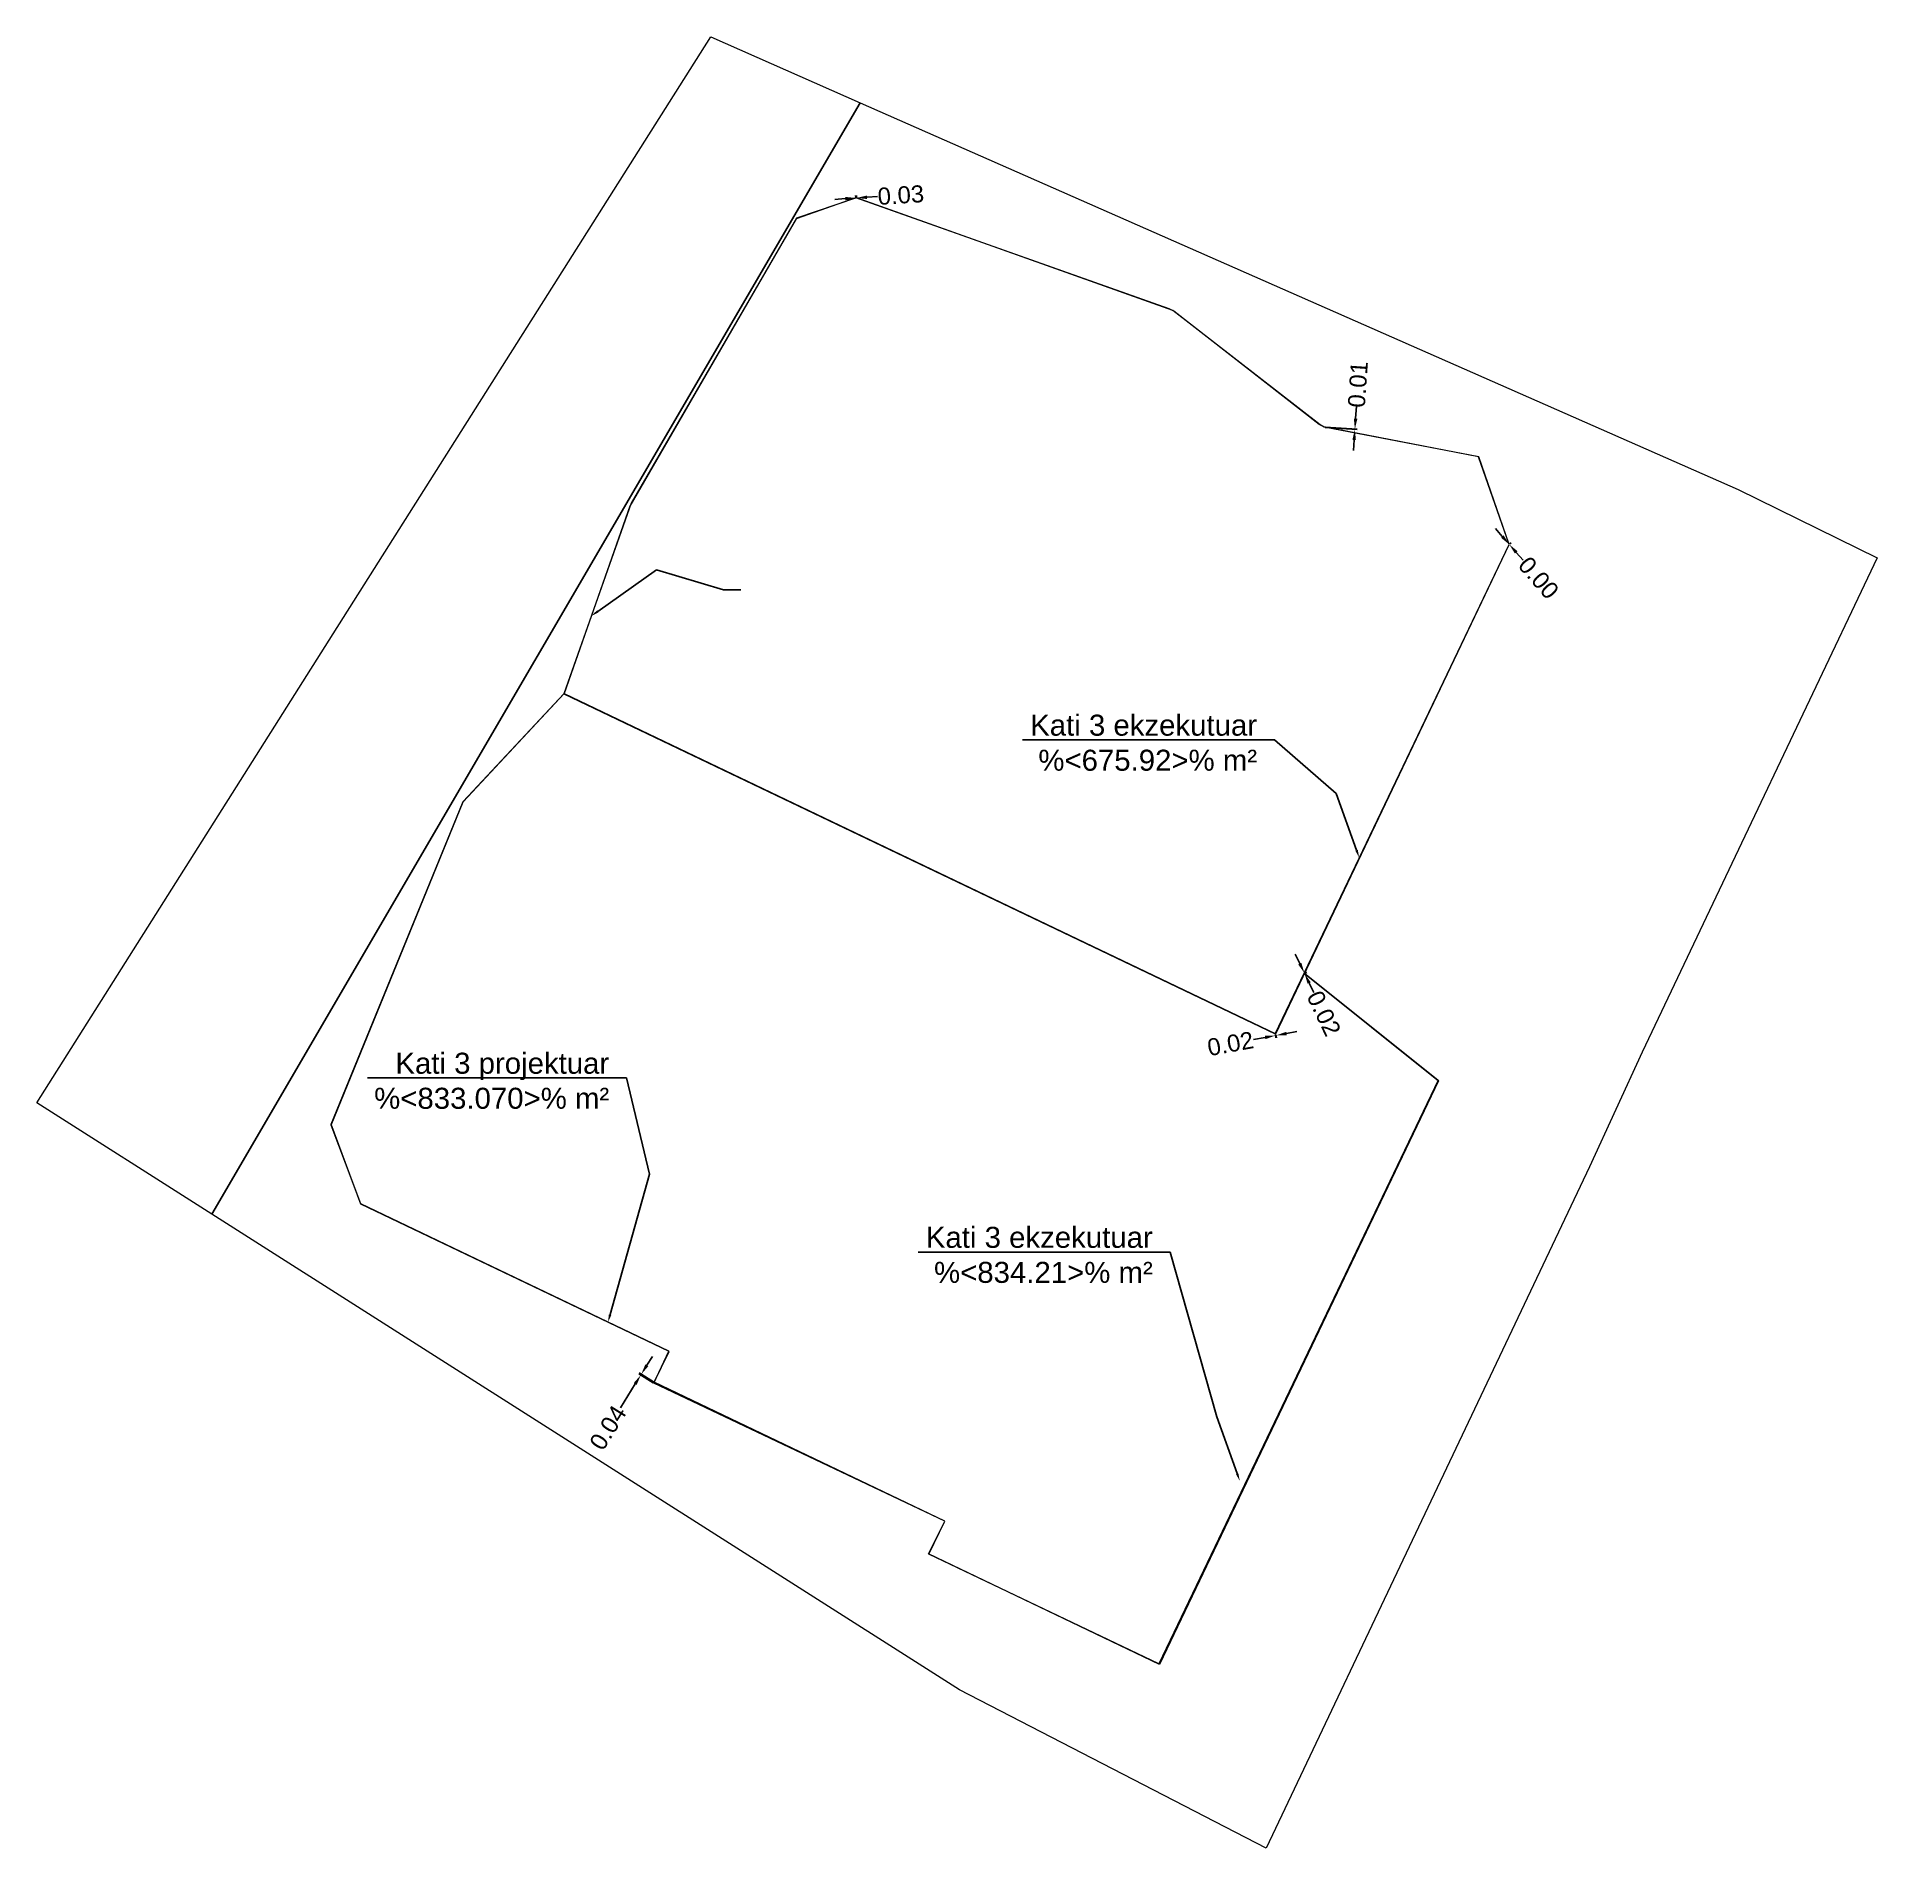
# Model space of a CAD drawing. Header units: metres. Extents: x 7511808.3 to 7511878.3, y 4693245.3 to 4693314.3.
import ezdxf
from ezdxf import colors
from ezdxf.entities.mleader import LeaderData, LeaderLine
from ezdxf.math import Vec2, Vec3

# ---------------------------------------------------------------- set-up
doc = ezdxf.new("R2010")
doc.units = ezdxf.units.M
for name, color, linetype, lineweight in [('kati 3 ekzekutim', 1, 'Continuous', 0), ('kati 3 ekzekutim pikat', 1, 'Continuous', 0), ('kati 3 projekt', 250, 'Continuous', 0), ('parcela', 7, 'Continuous', 0)]:
    doc.layers.add(name, color=color, linetype=linetype, lineweight=lineweight)
doc.styles.get("Standard").update_dxf_attribs({"font": 'arial.ttf'})
doc.dimstyles.get("Standard").update_dxf_attribs({"dimtxt": 0.18, "dimasz": 0.18, "dimexe": 0.18, "dimexo": 0.0625, "dimgap": 0.09, "dimtad": 0, "dimtih": 1, "dimtoh": 1, "dimdec": 4, "dimzin": 0, "dimdsep": 46, "dimtxsty": 'Standard', "dimcen": 0.09, "dimadec": 0, "dimazin": 0, "dimtfac": 1, "dimtdec": 4, "dimtofl": 0, "dimtmove": 0, "dimatfit": 3, "dimfxl": 1, "dimtolj": 1, "dimtzin": 0, "dimarcsym": 0})

# ---------------------------------------------------------------- blocks, each defined once
blk = doc.blocks.new('*D65')
at = {"layer": 'Defpoints', "color": 0, "transparency": 16777216}
for p in [(7511839.472, 4693308.147), (7511839.5, 4693308.149, 630.709), (7511839.5, 4693308.149)]:
    blk.add_point(p, dxfattribs=at)
at = {"layer": 'kati 3 ekzekutim', "color": 0, "lineweight": -2, "transparency": 16777216}
for p, q in [((7511839.498, 4693308.18), (7511839.494, 4693308.239)), ((7511839.072, 4693308.122), (7511838.673, 4693308.096)), ((7511839.47, 4693308.178), (7511839.466, 4693308.237)), ((7511839.899, 4693308.175), (7511840.298, 4693308.2))]:
    blk.add_line(p, q, dxfattribs=at)
at = {"layer": 'kati 3 ekzekutim', "color": 0, "transparency": 16777216}
for points in [[(7511839.895, 4693308.241), (7511839.903, 4693308.108), (7511839.5, 4693308.149)], [(7511839.068, 4693308.188), (7511839.077, 4693308.055), (7511839.472, 4693308.147)]]:
    blk.add_solid(points, dxfattribs=at)
at = {"layer": 'kati 3 ekzekutim', "color": 0, "transparency": 16777216, "insert": (7511841.186, 4693308.257), "char_height": 0.65, "attachment_point": 5, "rotation": 3.67635}
blk.add_mtext('\\A1;0.03', dxfattribs=at)
blk = doc.blocks.new('*D68')
at = {"layer": 'Defpoints', "color": 0, "transparency": 16777216}
for p in [(7511857.298, 4693299.42, 630.709), (7511857.299, 4693299.432), (7511858.464, 4693299.351)]:
    blk.add_point(p, dxfattribs=at)
at = {"layer": 'kati 3 ekzekutim', "color": 0, "lineweight": -2, "transparency": 16777216}
for p, q in [((7511858.491, 4693299.751), (7511858.524, 4693300.23)), ((7511857.329, 4693299.418), (7511858.552, 4693299.333)), ((7511857.33, 4693299.43), (7511858.553, 4693299.345)), ((7511858.435, 4693298.94), (7511858.407, 4693298.541))]:
    blk.add_line(p, q, dxfattribs=at)
at = {"layer": 'kati 3 ekzekutim', "color": 0, "transparency": 16777216}
for points in [[(7511858.369, 4693298.945), (7511858.502, 4693298.936), (7511858.463, 4693299.339)], [(7511858.425, 4693299.755), (7511858.558, 4693299.746), (7511858.464, 4693299.351)]]:
    blk.add_solid(points, dxfattribs=at)
at = {"layer": 'kati 3 ekzekutim', "color": 0, "transparency": 16777216, "insert": (7511858.581, 4693301.055), "char_height": 0.65, "attachment_point": 5, "rotation": 86.04203}
blk.add_mtext('\\A1;0.01', dxfattribs=at)
blk = doc.blocks.new('*D70')
at = {"layer": 'Defpoints', "color": 0, "transparency": 16777216}
for p in [(7511864.339, 4693294.963, 630.709), (7511864.341, 4693294.961), (7511864.341, 4693294.961)]:
    blk.add_point(p, dxfattribs=at)
at = {"layer": 'kati 3 ekzekutim', "color": 0, "lineweight": -2, "transparency": 16777216}
for p, q in [((7511864.075, 4693295.264), (7511863.812, 4693295.565)), ((7511864.362, 4693294.984), (7511864.407, 4693295.022)), ((7511864.365, 4693294.981), (7511864.409, 4693295.02)), ((7511864.605, 4693294.66), (7511864.868, 4693294.359))]:
    blk.add_line(p, q, dxfattribs=at)
at = {"layer": 'kati 3 ekzekutim', "color": 0, "transparency": 16777216}
for points in [[(7511864.125, 4693295.308), (7511864.025, 4693295.22), (7511864.339, 4693294.963)], [(7511864.655, 4693294.704), (7511864.555, 4693294.616), (7511864.341, 4693294.961)]]:
    blk.add_solid(points, dxfattribs=at)
at = {"layer": 'kati 3 ekzekutim', "color": 0, "transparency": 16777216, "insert": (7511865.454, 4693293.691), "char_height": 0.65, "attachment_point": 5, "rotation": 311.24179}
blk.add_mtext('\\A1;0.00', dxfattribs=at)
blk = doc.blocks.new('*D71')
at = {"layer": 'Defpoints', "color": 0, "transparency": 16777216}
for p in [(7511856.542, 4693278.651), (7511856.55, 4693278.633, 630.714), (7511856.55, 4693278.633)]:
    blk.add_point(p, dxfattribs=at)
at = {"layer": 'kati 3 ekzekutim', "color": 0, "lineweight": -2, "transparency": 16777216}
for p, q in [((7511856.368, 4693279.011), (7511856.195, 4693279.371)), ((7511856.57, 4693278.664), (7511856.623, 4693278.69)), ((7511856.578, 4693278.647), (7511856.631, 4693278.672)), ((7511856.724, 4693278.273), (7511856.897, 4693277.912))]:
    blk.add_line(p, q, dxfattribs=at)
at = {"layer": 'kati 3 ekzekutim', "color": 0, "transparency": 16777216}
for points in [[(7511856.428, 4693279.04), (7511856.308, 4693278.982), (7511856.542, 4693278.651)], [(7511856.784, 4693278.302), (7511856.664, 4693278.244), (7511856.55, 4693278.633)]]:
    blk.add_solid(points, dxfattribs=at)
at = {"layer": 'kati 3 ekzekutim', "color": 0, "transparency": 16777216, "insert": (7511857.282, 4693277.114), "char_height": 0.65, "attachment_point": 5, "rotation": 295.70904}
blk.add_mtext('\\A1;0.02', dxfattribs=at)
blk = doc.blocks.new('*D72')
at = {"layer": 'Defpoints', "color": 0, "transparency": 16777216}
for p in [(7511855.432, 4693276.333), (7511855.455, 4693276.337, 630.709), (7511855.466, 4693276.278)]:
    blk.add_point(p, dxfattribs=at)
at = {"layer": 'kati 3 ekzekutim', "color": 0, "lineweight": -2, "transparency": 16777216}
for p, q in [((7511855.049, 4693276.202), (7511854.601, 4693276.12)), ((7511855.437, 4693276.302), (7511855.459, 4693276.185)), ((7511855.461, 4693276.306), (7511855.482, 4693276.189)), ((7511855.859, 4693276.35), (7511856.253, 4693276.422))]:
    blk.add_line(p, q, dxfattribs=at)
at = {"layer": 'kati 3 ekzekutim', "color": 0, "transparency": 16777216}
for points in [[(7511855.037, 4693276.268), (7511855.061, 4693276.136), (7511855.442, 4693276.274)], [(7511855.847, 4693276.415), (7511855.871, 4693276.284), (7511855.466, 4693276.278)]]:
    blk.add_solid(points, dxfattribs=at)
at = {"layer": 'kati 3 ekzekutim', "color": 0, "transparency": 16777216, "insert": (7511853.73, 4693275.961), "char_height": 0.65, "attachment_point": 5, "rotation": 10.34004}
blk.add_mtext('\\A1;0.02', dxfattribs=at)
blk = doc.blocks.new('*D77')
at = {"layer": 'Defpoints', "color": 0, "transparency": 16777216}
for p in [(7511831.308, 4693263.385), (7511831.783, 4693263.045, 630.714), (7511831.803, 4693263.077)]:
    blk.add_point(p, dxfattribs=at)
at = {"layer": 'kati 3 ekzekutim', "color": 0, "lineweight": -2, "transparency": 16777216}
for p, q in [((7511831.777, 4693263.094), (7511831.232, 4693263.433)), ((7511831.52, 4693263.725), (7511831.731, 4693264.064)), ((7511831.077, 4693263.014), (7511830.511, 4693262.104)), ((7511831.756, 4693263.062), (7511831.212, 4693263.401))]:
    blk.add_line(p, q, dxfattribs=at)
at = {"layer": 'kati 3 ekzekutim', "color": 0, "transparency": 16777216}
for points in [[(7511831.463, 4693263.76), (7511831.576, 4693263.69), (7511831.308, 4693263.385)], [(7511831.02, 4693263.049), (7511831.133, 4693262.978), (7511831.288, 4693263.353)]]:
    blk.add_solid(points, dxfattribs=at)
at = {"layer": 'kati 3 ekzekutim', "color": 0, "transparency": 16777216, "insert": (7511830.041, 4693261.35), "char_height": 0.65, "attachment_point": 5, "rotation": 58.08823}
blk.add_mtext('\\A1;0.04', dxfattribs=at)

msp = doc.modelspace()

# ---------------------------------------------------------------- linework, layer by layer
at = {"layer": 'kati 3 ekzekutim', "flags": 128}
for points, elevation in [([(7511864.339, 4693294.963), (7511863.184, 4693298.302), (7511857.298, 4693299.42), (7511857.145, 4693299.517), (7511851.539, 4693303.867), (7511839.5, 4693308.149), (7511837.22, 4693307.379), (7511830.874, 4693296.417), (7511828.369, 4693289.295), (7511855.455, 4693276.337), (7511864.339, 4693294.963)], 630.709), ([(7511828.369, 4693289.295), (7511855.455, 4693276.337), (7511856.55, 4693278.633), (7511861.652, 4693274.554), (7511851.025, 4693252.341), (7511842.234, 4693256.545), (7511842.865, 4693257.799), (7511831.783, 4693263.045), (7511832.35, 4693264.259), (7511820.631, 4693269.868), (7511819.501, 4693272.867), (7511824.529, 4693285.171), (7511828.369, 4693289.295)], 630.714)]:
    msp.add_lwpolyline(points, dxfattribs=dict(at, elevation=elevation))
at = {"layer": 'kati 3 projekt', "flags": 128}
for points in [[(7511855.432, 4693276.333), (7511864.341, 4693294.961), (7511863.166, 4693298.294), (7511857.284, 4693299.439), (7511857.102, 4693299.526), (7511851.572, 4693303.839), (7511851.391, 4693303.925), (7511839.472, 4693308.147), (7511837.205, 4693307.348), (7511830.926, 4693296.531), (7511828.36, 4693289.278)], [(7511855.432, 4693276.333), (7511856.542, 4693278.651), (7511861.632, 4693274.576), (7511851.007, 4693252.358), (7511842.251, 4693256.532), (7511842.855, 4693257.794), (7511831.803, 4693263.077), (7511832.37, 4693264.249), (7511820.639, 4693269.859), (7511819.503, 4693272.898), (7511824.527, 4693285.181), (7511828.36, 4693289.278)]]:
    msp.add_lwpolyline(points, close=True, dxfattribs=at)
at = {"layer": 'parcela', "flags": 128}
for points in [[(7511839.64, 4693311.774), (7511814.966, 4693269.473), (7511808.304, 4693273.712), (7511819.588, 4693291.563), (7511833.949, 4693314.281), (7511839.64, 4693311.774)], [(7511814.966, 4693269.473), (7511839.64, 4693311.774), (7511841.452, 4693310.975), (7511873.052, 4693297.055), (7511878.341, 4693294.453), (7511872.939, 4693283.093), (7511869.394, 4693275.64), (7511867.394, 4693271.28), (7511855.089, 4693245.348), (7511843.413, 4693251.372), (7511814.966, 4693269.473)]]:
    msp.add_lwpolyline(points, dxfattribs=at)

# ---------------------------------------------------------------- dimensions: what is measured, and where the dimension line sits
at = {"layer": 'kati 3 ekzekutim', "color": 5}
for p1, p2, picture, middle in [((7511839.472, 4693308.147), (7511839.5, 4693308.149, 630.709), '*D65', (7511841.186, 4693308.257)), ((7511864.339, 4693294.963, 630.709), (7511864.341, 4693294.961), '*D70', (7511865.454, 4693293.691)), ((7511856.542, 4693278.651), (7511856.55, 4693278.633, 630.714), '*D71', (7511857.282, 4693277.114))]:
    dim = msp.add_aligned_dim(p1=p1, p2=p2, distance=0, dimstyle='Standard', override={"dimscale": 0.5, "dimtxt": 1.3, "dimasz": 0.8, "dimtih": 0, "dimtoh": 0, "dimdec": 2, "dimcen": 0, "dimtdec": 2}, dxfattribs=at)
    dim.commit()
    dim.dimension.update_dxf_attribs({"geometry": picture, "text_midpoint": middle})
for base, p1, p2, angle, picture, middle in [((7511858.464, 4693299.351), (7511857.298, 4693299.42, 630.709), (7511857.299, 4693299.432), 86.04203, '*D68', (7511858.581, 4693301.055)), ((7511855.466, 4693276.278), (7511855.432, 4693276.333), (7511855.455, 4693276.337, 630.709), 10.34004, '*D72', (7511853.73, 4693275.961)), ((7511831.308, 4693263.385), (7511831.783, 4693263.045, 630.714), (7511831.803, 4693263.077), 58.08823, '*D77', (7511830.041, 4693261.35))]:
    dim = msp.add_linear_dim(base=base, p1=p1, p2=p2, angle=angle, dimstyle='Standard', override={"dimscale": 0.5, "dimtxt": 1.3, "dimasz": 0.8, "dimtih": 0, "dimtoh": 0, "dimdec": 2, "dimcen": 0, "dimtdec": 2}, dxfattribs=at)
    dim.commit()
    dim.dimension.update_dxf_attribs({"geometry": picture, "text_midpoint": middle, "dimtype": 161})

# ---------------------------------------------------------------- leaders
at = {"layer": 'kati 3 ekzekutim pikat'}
ml = msp.add_multileader_mtext('Standard', dxfattribs=at)
ml.set_content('Kati 3 ekzekutuar\\P %<675.92>% m²', color=256)
ml.set_leader_properties()
ml.build(insert=Vec2(0, 0))
ml.multileader.update_dxf_attribs({"text_left_attachment_type": 6, "text_right_attachment_type": 6, "dogleg_length": 0.36, "arrow_head_size": 0.3})
ctx = ml.context
ctx.base_point, ctx.char_height, ctx.arrow_head_size, ctx.landing_gap_size, ctx.plane_origin = Vec3(7511845.873, 4693287.525), 0.8, 0.3, 0.3, Vec3(7511858.203, 4693282.882)
ctx.left_attachment, ctx.right_attachment, ctx.text_align_type = 6, 6, 2
notes = []
notes.append((ctx, [(0, (1, 1, 0), (7511855.402, 4693287.525), (-1, 0), 0.36, [(0, [(7511858.63, 4693283.04), (7511857.752, 4693285.479)], 0, [])])]))
ctx.mtext.insert, ctx.mtext.alignment, ctx.mtext.flow_direction = Vec3(7511854.742, 4693288.485), 3, 5
ml = msp.add_multileader_mtext('Standard', dxfattribs=at)
ml.set_content('Kati 3 ekzekutuar\\P %<834.21>% m²', color=256)
ml.set_leader_properties()
ml.build(insert=Vec2(0, 0))
ml.multileader.update_dxf_attribs({"text_left_attachment_type": 6, "text_right_attachment_type": 6, "dogleg_length": 0.36, "arrow_head_size": 0.3})
ctx = ml.context
ctx.base_point, ctx.char_height, ctx.arrow_head_size, ctx.landing_gap_size, ctx.plane_origin = Vec3(7511841.903, 4693268.035), 0.8, 0.3, 0.3, Vec3(7511853.657, 4693259.164)
ctx.left_attachment, ctx.right_attachment, ctx.text_align_type = 6, 6, 2
notes.append((ctx, [(0, (1, 1, 0), (7511851.432, 4693268.035), (-1, 0), 0.36, [(0, [(7511854.084, 4693259.323), (7511853.207, 4693261.761)], 0, [])])]))
ctx.mtext.insert, ctx.mtext.alignment, ctx.mtext.flow_direction = Vec3(7511850.772, 4693268.995), 3, 5
at = {"layer": 'kati 3 projekt'}
ml = msp.add_multileader_mtext('Standard', dxfattribs=at)
ml.set_content('', color=256)
ml.set_leader_properties()
ml.build(insert=Vec2(0, 0))
ml.multileader.update_dxf_attribs({"text_left_attachment_type": 6, "text_right_attachment_type": 6, "dogleg_length": 0.36, "arrow_head_size": 0.3})
ctx = ml.context
ctx.base_point, ctx.char_height, ctx.arrow_head_size, ctx.landing_gap_size, ctx.plane_origin = Vec3(7511834.797, 4693293.238), 0.8, 0.3, 0.3, Vec3(7511841.933, 4693286.663)
ctx.left_attachment, ctx.right_attachment = 6, 6
notes.append((ctx, [(1, (1, 1, 0), (7511834.437, 4693293.238), (1, 0), 0.36, [(0, [(7511829.409, 4693292.243), (7511831.882, 4693294.002)], 0, [])])]))
ctx.mtext.insert, ctx.mtext.flow_direction = Vec3(7511835.097, 4693294.198), 5
ml = msp.add_multileader_mtext('Standard', dxfattribs=at)
ml.set_content('Kati 3 projektuar\\P %<833.070>% m²', color=256)
ml.set_leader_properties()
ml.build(insert=Vec2(0, 0))
ml.multileader.update_dxf_attribs({"text_left_attachment_type": 6, "text_right_attachment_type": 6, "dogleg_length": 0.36, "arrow_head_size": 0.3})
ctx = ml.context
ctx.base_point, ctx.char_height, ctx.arrow_head_size, ctx.landing_gap_size, ctx.plane_origin = Vec3(7511821.717, 4693274.66, 657.309), 0.8, 0.3, 0.3, Vec3(7511831.724, 4693275.519, 657.309)
ctx.left_attachment, ctx.right_attachment, ctx.text_align_type = 6, 6, 2
notes.append((ctx, [(0, (1, 1, 0), (7511830.748, 4693274.66, 657.309), (-1, 0), 0.36, [(0, [(7511830.04, 4693265.363, 657.309), (7511831.625, 4693270.992, 657.309)], 0, [])])]))
ctx.mtext.insert, ctx.mtext.alignment, ctx.mtext.flow_direction = Vec3(7511830.088, 4693275.62, 657.309), 3, 5
for ctx, leaders in notes:
    for number, flags, end, landing, length, lines in leaders:
        leader = LeaderData()
        leader.index, (leader.has_last_leader_line, leader.has_dogleg_vector, leader.attachment_direction) = number, flags
        leader.last_leader_point, leader.dogleg_vector, leader.dogleg_length = Vec3(end), Vec3(landing), length
        for number, points, colour, breaks in lines:
            line = LeaderLine()
            line.index, line.vertices, line.color, line.breaks = number, Vec3.list(points), colors.encode_raw_color(colour), breaks
            leader.lines.append(line)
        ctx.leaders.append(leader)

doc.saveas('drawing.dxf')
